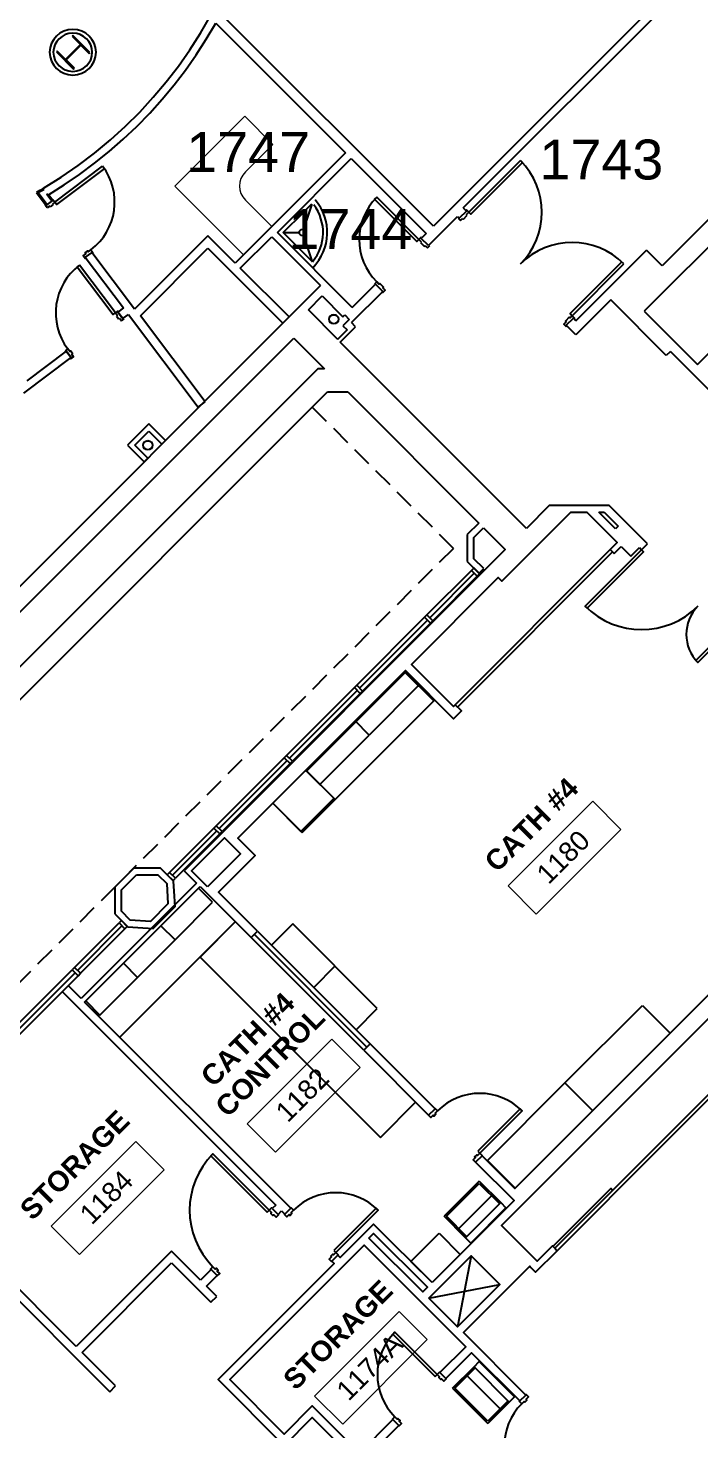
# Model space of a CAD drawing. Header units: inches. Extents: x -59 to 5745, y -269 to 4477.
# Drawn here: x 766 to 1170, y 1987 to 2830 of the extents above; entities that cross this region are included whole.
import ezdxf

# ---------------------------------------------------------------- set-up
doc = ezdxf.new("R2010")
doc.units = ezdxf.units.IN
doc.header["$LTSCALE"] = 96
doc.header["$MEASUREMENT"] = 0
doc.linetypes.add('DASHED4', pattern=[0.1875, 0.125, -0.0625])
for name, color, linetype in [('A-ANNO-ROOM', 4, 'CONTINUOUS'), ('A-COLS', 5, 'CONTINUOUS'), ('A-DOOR', 2, 'CONTINUOUS'), ('A-FLOR-CASE', 3, 'CONTINUOUS'), ('A-FLOR-PFIX', 2, 'CONTINUOUS'), ('A-GLAZ', 2, 'CONTINUOUS'), ('A-GLAZ-SILL', 1, 'CONTINUOUS'), ('A-SHAFT', 1, 'CONTINUOUS'), ('A-WALL-ABOVE', 8, 'DASHED4'), ('A-WALL-FULL', 6, 'CONTINUOUS')]:
    doc.layers.add(name, color=color, linetype=linetype)
doc.layers.add('A-AREA-IDEN', color=2, linetype='CONTINUOUS', lineweight=9)
doc.styles.add('Arial', font='arial.ttf')
doc.styles.add('Arial_2', font='arial.ttf', dxfattribs={"height": 11.802395})
doc.styles.add('Arial_B', font='arialbd.ttf', dxfattribs={"height": 12.177074})

# ---------------------------------------------------------------- blocks, each defined once
blk = doc.blocks.new('Room Tag - Room Tag-10342-LEVEL 01 OVERALL FLOOR PLAN CATH _1')
at = {"layer": 'A-AREA-IDEN'}
for p, q in [((-0.375, -0.0625), (-0.375, -0.3125)), ((-0.375, -0.0625), (0.375, -0.0625)), ((0.375, -0.0625), (0.375, -0.3125)), ((-0.375, -0.3125), (0.375, -0.3125))]:
    blk.add_line(p, q, dxfattribs=at)

msp = doc.modelspace()

# ---------------------------------------------------------------- linework, layer by layer
at = {"layer": 'A-COLS'}
for p, q in [((797.3, 2820.21), (788.39, 2811.3)), ((788.71, 2810.99), (797.61, 2819.9)), ((792.83, 2825.69), (792.32, 2825.18)), ((792.32, 2825.18), (797.3, 2820.21)), ((803.09, 2815.42), (792.83, 2825.69)), ((794.18, 2823.33), (794.68, 2823.83)), ((797.61, 2819.9), (802.59, 2814.92)), ((783.42, 2816.28), (782.91, 2815.77)), ((782.91, 2815.77), (793.18, 2805.51)), ((788.39, 2811.3), (783.42, 2816.28)), ((784.77, 2813.92), (785.27, 2814.42)), ((793.68, 2806.01), (788.71, 2810.99)), ((801.38, 2816.13), (801.88, 2816.63)), ((802.59, 2814.92), (803.09, 2815.42)), ((791.97, 2806.72), (792.47, 2807.22)), ((793.18, 2805.51), (793.68, 2806.01))]:
    msp.add_line(p, q, dxfattribs=at)
at = {"layer": 'A-COLS', "lineweight": 15}
for centre, radius in [((949.88, 2654.93), 3), ((949.88, 2654.93), 2.54), ((837.91, 2579.08), 3), ((837.91, 2579.08), 2.54)]:
    msp.add_circle(centre, radius, dxfattribs=at)
at = {"layer": 'A-DOOR'}
for p, q in [((776.79, 2723.39), (780.68, 2726.33)), ((780.38, 2726.73), (780.78, 2727.03)), ((780.68, 2726.33), (780.38, 2726.73)), ((781.98, 2725.43), (780.43, 2724.26)), ((780.78, 2727.03), (781.98, 2725.43)), ((776.09, 2723.49), (776.49, 2723.79)), ((777.29, 2721.89), (776.09, 2723.49)), ((776.49, 2723.79), (776.79, 2723.39)), ((778.84, 2723.06), (777.29, 2721.89)), ((779.21, 2722.57), (778.84, 2723.06)), ((780.81, 2723.77), (779.21, 2722.57)), ((780.43, 2724.26), (780.81, 2723.77)), ((1029.75, 2720.01), (1025.42, 2715.67)), ((1027.94, 2715.19), (1030.24, 2717.49)), ((1029.75, 2720.71), (1029.4, 2720.36)), ((1029.4, 2720.36), (1029.75, 2720.01)), ((1031.17, 2719.3), (1029.75, 2720.71)), ((1029.8, 2717.93), (1031.17, 2719.3)), ((1030.24, 2717.49), (1029.8, 2717.93)), ((1025.07, 2716.03), (1024.71, 2715.67)), ((1024.71, 2715.67), (1026.13, 2714.26)), ((1025.42, 2715.67), (1025.07, 2716.03)), ((1026.13, 2714.26), (1027.5, 2715.63)), ((1027.5, 2715.63), (1027.94, 2715.19)), ((1002.57, 2704.32), (1001.16, 2702.9)), ((1001.16, 2702.9), (1002.53, 2701.53)), ((1002.53, 2701.53), (1002.09, 2701.1)), ((1002.09, 2701.1), (1004.39, 2698.8)), ((1002.93, 2703.96), (1002.57, 2704.32)), ((1002.57, 2703.61), (1002.93, 2703.96)), ((1006.9, 2699.28), (1002.57, 2703.61)), ((1007.26, 2699.63), (1006.9, 2699.28)), ((1007.61, 2699.28), (1007.26, 2699.63)), ((1004.39, 2698.8), (1004.83, 2699.23)), ((1004.83, 2699.23), (1006.2, 2697.86)), ((1006.2, 2697.86), (1007.61, 2699.28)), ((820.06, 2659.94), (818.46, 2658.74)), ((818.46, 2658.74), (819.63, 2657.19)), ((819.96, 2659.24), (820.36, 2659.55)), ((822.89, 2655.35), (819.96, 2659.24)), ((820.36, 2659.55), (820.06, 2659.94)), ((819.63, 2657.19), (819.13, 2656.82)), ((819.13, 2656.82), (820.34, 2655.22)), ((820.34, 2655.22), (820.83, 2655.6)), ((820.83, 2655.6), (822, 2654.05)), ((822, 2654.05), (823.59, 2655.25)), ((823.29, 2655.65), (822.89, 2655.35)), ((823.59, 2655.25), (823.29, 2655.65))]:
    msp.add_line(p, q, dxfattribs=at)
for points in [[(1062.28, 2750.41), (1063.52, 2749.17), (1032.4, 2718.06), (1031.17, 2719.3)], [(810.73, 2747.09), (811.79, 2745.7), (783.03, 2724.03), (781.98, 2725.43)], [(975.7, 2728.36), (974.47, 2727.12), (999.92, 2701.67), (1001.16, 2702.9)], [(804.45, 2694.78), (804.15, 2695.18), (800.26, 2692.25), (800.56, 2691.85), (800.16, 2691.54), (798.95, 2693.14), (800.5, 2694.31), (800.13, 2694.81), (801.72, 2696.01), (802.1, 2695.51), (803.65, 2696.68), (804.85, 2695.08)], [(796.8, 2687.49), (795.4, 2686.44), (817.06, 2657.69), (818.46, 2658.74)], [(974.29, 2676.03), (974.64, 2675.68), (975, 2676.03), (979.33, 2671.7), (978.97, 2671.35), (979.33, 2670.99), (980.74, 2672.41), (979.37, 2673.78), (979.81, 2674.22), (977.51, 2676.52), (977.07, 2676.08), (975.7, 2677.45)], [(1089.77, 2650.62), (1090.12, 2650.97), (1089.77, 2651.33), (1094.1, 2655.66), (1094.45, 2655.31), (1094.81, 2655.66), (1093.39, 2657.07), (1092.02, 2655.7), (1091.58, 2656.14), (1089.29, 2653.84), (1089.72, 2653.4), (1088.35, 2652.03)], [(788.11, 2635.87), (788.41, 2635.47), (788.81, 2635.77), (791.75, 2631.88), (791.35, 2631.58), (791.65, 2631.18), (793.25, 2632.38), (792.08, 2633.93), (792.58, 2634.31), (791.37, 2635.9), (790.88, 2635.53), (789.71, 2637.08)], [(1117.73, 2514.92), (1116.32, 2516.33), (1022.98, 2422.99), (1024.4, 2421.58)], [(1184.86, 2466.53), (1167.89, 2449.56), (1169.13, 2448.32), (1186.1, 2465.29)], [(1082.88, 2095.85), (1084.3, 2094.43), (1147.43, 2157.56), (1219.55, 2229.69), (1218.14, 2231.11), (1146.01, 2158.98)], [(1036.55, 2154.34), (1037.79, 2153.1), (1063.24, 2178.56), (1062, 2179.8)], [(909.81, 2117.51), (911.05, 2118.75), (877.11, 2152.69), (875.87, 2151.45)], [(949.86, 2094.56), (951.1, 2093.32), (976.56, 2118.78), (975.32, 2120.02)], [(1010.88, 2018.68), (1012.12, 2019.92), (986.67, 2045.37), (985.43, 2044.13)]]:
    msp.add_lwpolyline(points, close=True, dxfattribs=at)
for points in [[(1123.27, 2689.42), (1092.15, 2658.31), (1093.39, 2657.07), (1124.5, 2688.19)], [(1102.57, 2480.98), (1101.27, 2482.29), (1135.19, 2516.2), (1136.42, 2514.97), (1102.51, 2481.05)], [(1117.05, 2127.19), (1147.43, 2157.56), (1151.92, 2162.06), (1186.8, 2196.94)], [(1006.94, 2176), (1006.85, 2175.91), (1008.26, 2174.49), (1009.68, 2175.91), (1010.12, 2175.47), (1011.36, 2176.7), (1010.92, 2177.15), (1012.33, 2178.56), (1010.92, 2179.97), (1010.83, 2179.89)], [(1039.11, 2151.6), (1039.2, 2151.69), (1037.79, 2153.1), (1036.37, 2151.69), (1035.93, 2152.13), (1034.69, 2150.89), (1035.13, 2150.45), (1033.72, 2149.04), (1035.13, 2147.62), (1035.22, 2147.71)], [(1117.76, 2130.72), (1116.7, 2131.78), (1081.82, 2096.91)], [(912.82, 2119.81), (912.47, 2120.16), (911.05, 2118.75), (912.47, 2117.34), (912.02, 2116.89), (913.26, 2115.66), (913.7, 2116.1), (915.12, 2114.68), (916.53, 2116.1), (916.35, 2116.27)], [(920.43, 2116.39), (920.17, 2116.13), (921.58, 2114.71), (922.99, 2116.13), (923.44, 2115.69), (924.67, 2116.92), (924.23, 2117.37), (925.65, 2118.78), (924.23, 2120.19), (923.97, 2119.93)], [(952.25, 2091.65), (952.52, 2091.91), (951.1, 2093.32), (949.69, 2091.91), (949.25, 2092.35), (948.01, 2091.11), (948.45, 2090.67), (947.04, 2089.26), (948.45, 2087.84), (948.71, 2088.11)], [(879.58, 2079.51), (879.76, 2079.33), (881.18, 2080.74), (879.76, 2082.16), (880.2, 2082.6), (878.97, 2083.84), (878.52, 2083.39), (877.11, 2084.81), (875.7, 2083.39), (876.05, 2083.04)], [(1013.8, 2021.07), (1013.54, 2021.33), (1012.12, 2019.92), (1013.54, 2018.5), (1013.09, 2018.06), (1014.33, 2016.82), (1014.77, 2017.26), (1016.19, 2015.85), (1017.6, 2017.26), (1017.34, 2017.53)], [(1065.43, 2007.57), (1065.69, 2007.84), (1067.11, 2006.42), (1065.69, 2005.01), (1066.14, 2004.57), (1064.9, 2003.33), (1064.46, 2003.77), (1063.04, 2002.36), (1061.63, 2003.77), (1061.89, 2004.04)], [(989.05, 1989.25), (989.32, 1988.98), (990.73, 1990.39), (989.32, 1991.81), (989.76, 1992.25), (988.52, 1993.49), (988.08, 1993.05), (986.67, 1994.46), (985.25, 1993.05), (985.52, 1992.78)]]:
    msp.add_lwpolyline(points, dxfattribs=at)
for centre, radius, start, end in [((1031.17, 2719.3), 44, 315, 45), ((781.98, 2725.43), 36, 307, 37), ((781.98, 2725.43), 36, 307, 37), ((1001.16, 2702.9), 36, 135, 225), ((1001.16, 2702.9), 36, 135, 225), ((1093.39, 2657.07), 44, 45, 135), ((818.46, 2658.74), 36, 127, 217), ((818.46, 2658.74), 36, 127, 217), ((1135.19, 2516.2), 48, 225, 315), ((1186.1, 2465.29), 24, 135, 225), ((1037.79, 2153.1), 36, 45, 135), ((911.05, 2118.75), 48, 135, 225), ((951.1, 2093.32), 36, 45, 135), ((1012.12, 2019.92), 36, 135, 225), ((1088.5, 1976.9), 36, 135, 225)]:
    msp.add_arc(centre, radius, start, end, dxfattribs=at)
at = {"layer": 'A-FLOR-CASE', "lineweight": 9}
for p, q in [((896.23, 2777.13), (854.21, 2735.1)), ((913.2, 2760.16), (896.23, 2777.13)), ((896.63, 2743.59), (913.2, 2760.16)), ((854.21, 2735.1), (895.61, 2693.7)), ((912.58, 2710.67), (896.63, 2726.61))]:
    msp.add_line(p, q, dxfattribs=at)
at = {"layer": 'A-FLOR-CASE'}
for p, q in [((933.49, 2383), (992.89, 2442.4)), ((933.49, 2383), (992.89, 2442.4)), ((962.66, 2413.23), (992.36, 2442.93)), ((992.36, 2442.93), (1010.04, 2425.25)), ((992.89, 2442.4), (992.36, 2442.93)), ((992.36, 2442.93), (1000.84, 2434.44)), ((1010.04, 2425.25), (992.89, 2442.4)), ((1000.84, 2434.44), (971.15, 2404.74)), ((1010.04, 2425.25), (950.64, 2365.85)), ((950.64, 2365.85), (1010.04, 2425.25)), ((962.66, 2413.23), (932.96, 2383.53)), ((971.15, 2404.74), (962.66, 2413.23)), ((971.15, 2404.74), (962.66, 2413.23)), ((941.45, 2375.04), (971.15, 2404.74)), ((950.64, 2365.85), (932.96, 2383.53)), ((932.96, 2383.53), (933.49, 2383)), ((932.96, 2383.53), (941.45, 2375.04)), ((933.49, 2383), (950.64, 2365.85)), ((913.16, 2363.73), (930.13, 2346.76)), ((913.16, 2363.73), (930.84, 2346.05)), ((930.13, 2346.76), (949.93, 2366.56)), ((930.84, 2346.05), (950.64, 2365.85)), ((876.94, 2304.14), (868.45, 2312.62)), ((854.31, 2281.51), (876.94, 2304.14)), ((821.08, 2222.82), (890.6, 2292.34)), ((845.83, 2289.99), (823.2, 2267.37)), ((854.31, 2281.51), (845.83, 2289.99)), ((845.83, 2289.99), (854.31, 2281.51)), ((890.6, 2292.34), (869.38, 2271.12)), ((925.14, 2291.03), (912.41, 2278.3)), ((976.05, 2240.12), (925.14, 2291.03)), ((831.68, 2258.88), (854.31, 2281.51)), ((869.38, 2271.12), (977.95, 2162.56)), ((823.2, 2267.37), (800.57, 2244.74)), ((831.68, 2258.88), (823.2, 2267.37)), ((823.2, 2267.37), (831.68, 2258.88)), ((950.6, 2265.57), (937.87, 2252.84)), ((976.05, 2240.12), (950.6, 2265.57)), ((809.06, 2236.25), (831.68, 2258.88)), ((800.57, 2244.74), (809.06, 2236.25)), ((963.32, 2227.39), (976.05, 2240.12)), ((963.32, 2227.39), (976.05, 2240.12)), ((1089.05, 2195.35), (1135.72, 2242.02)), ((1135.72, 2242.02), (1147.43, 2230.31)), ((1147.43, 2230.31), (1152.42, 2225.32)), ((1042.38, 2148.68), (1089.05, 2195.35)), ((1089.05, 2195.35), (1105.75, 2178.65)), ((1105.75, 2178.65), (1089.05, 2195.35)), ((977.95, 2162.56), (999.16, 2183.77)), ((1059.09, 2131.98), (1042.38, 2148.68)), ((996.34, 2087.97), (1013.31, 2104.94)), ((1013.31, 2104.94), (1026.04, 2092.22)), ((1026.04, 2092.22), (1009.07, 2075.25)), ((1009.07, 2075.25), (996.34, 2087.97))]:
    msp.add_line(p, q, dxfattribs=at)
at = {"layer": 'A-FLOR-CASE', "lineweight": 9}
msp.add_arc((905.12, 2735.1), 12, 135, 225, dxfattribs=at)
at = {"layer": 'A-FLOR-PFIX'}
for p, q in [((919.49, 2707.15), (931.61, 2719.26)), ((931.81, 2709.04), (936.89, 2724.16)), ((933.02, 2720.68), (936.7, 2724.35)), ((919.49, 2707.15), (929.17, 2707.15)), ((937.08, 2689.55), (919.49, 2707.15)), ((937.08, 2689.55), (931.81, 2705.25)), ((1037.47, 2136.33), (1016.25, 2115.11)), ((1017.66, 2115.11), (1037.48, 2134.93)), ((1037.47, 2136.33), (1050.36, 2123.43)), ((1037.48, 2134.93), (1049.67, 2122.74)), ((1044.88, 2127.53), (1025.06, 2107.71)), ((1029.15, 2102.22), (1050.36, 2123.43)), ((1032.33, 2099.04), (1053.55, 2120.25)), ((1050.36, 2123.43), (1053.55, 2120.25)), ((1029.15, 2102.22), (1016.25, 2115.11)), ((1029.85, 2102.92), (1017.66, 2115.11)), ((1032.33, 2099.04), (1029.15, 2102.22)), ((1034.31, 2024.55), (1037.5, 2027.73)), ((1058.71, 2006.51), (1037.5, 2027.73)), ((1021.42, 2011.65), (1034.31, 2024.55)), ((1022.82, 2011.66), (1035.01, 2023.85)), ((1030.22, 2019.06), (1050.04, 1999.24)), ((1055.53, 2003.33), (1034.31, 2024.55)), ((1021.42, 2011.65), (1042.63, 1990.43)), ((1042.64, 1991.84), (1022.82, 2011.66)), ((1055.53, 2003.33), (1042.63, 1990.43)), ((1054.83, 2004.03), (1042.64, 1991.84)), ((1058.71, 2006.51), (1055.53, 2003.33))]:
    msp.add_line(p, q, dxfattribs=at)
msp.add_circle((931.17, 2707.15), 2, dxfattribs=at)
for radius, start, end in [(30, 44.64103, 45), (30, 315, 40.812), (27.5, 320.21591, 36.96754)]:
    msp.add_arc((915.95, 2707.15), radius, start, end, dxfattribs=at)
at = {"layer": 'A-GLAZ'}
for points in [[(1034.48, 2502.04), (1007.68, 2475.23)], [(1006.26, 2473.82), (965.43, 2432.99)], [(964.01, 2431.57), (923.18, 2390.74)], [(921.76, 2389.32), (880.84, 2348.4)], [(879.43, 2346.99), (852.75, 2320.31)], [(822.35, 2289.91), (795.55, 2263.1)], [(901.98, 2284.84), (969.87, 2216.96)], [(794.13, 2261.69), (753.21, 2220.77)]]:
    msp.add_lwpolyline(points, dxfattribs=at)
at = {"layer": 'A-GLAZ-SILL'}
for p, q in [((1032.71, 2503.81), (1005.91, 2477)), ((1036.25, 2500.27), (1009.44, 2473.47)), ((1004.5, 2475.59), (963.66, 2434.75)), ((1008.03, 2472.05), (967.2, 2431.22)), ((962.25, 2433.34), (921.41, 2392.5)), ((965.78, 2429.8), (924.95, 2388.97)), ((920, 2391.09), (879.07, 2350.17)), ((923.53, 2387.55), (882.61, 2346.63)), ((877.66, 2348.75), (850.99, 2322.08)), ((881.2, 2345.22), (854.52, 2318.54)), ((793.78, 2264.87), (820.58, 2291.67)), ((797.31, 2261.34), (824.12, 2288.14)), ((903.93, 2286.79), (971.81, 2218.9)), ((967.92, 2215.01), (900.04, 2282.9)), ((751.44, 2222.53), (792.36, 2263.46)), ((754.98, 2219), (795.9, 2259.92))]:
    msp.add_line(p, q, dxfattribs=at)
at = {"layer": 'A-SHAFT'}
for points in [[(1032.61, 2091.36), (1024.35, 2048.65)], [(1007.12, 2065.88), (1049.83, 2074.14)]]:
    msp.add_lwpolyline(points, dxfattribs=at)
at = {"layer": 'A-WALL-ABOVE'}
msp.add_lwpolyline([(936.89, 2602.06), (1021.88, 2517.07), (307.31, 1802.5)], dxfattribs=at)
at = {"layer": 'A-WALL-FULL'}
for p, q in [((1027.81, 2721.95), (1178.66, 2872.8)), ((1165.65, 2866.68), (1009.82, 2710.86)), ((1009.82, 2710.86), (881.9, 2838.77)), ((873.13, 2823.51), (878.84, 2833.18)), ((878.84, 2833.18), (956.96, 2755.05)), ((867.04, 2814.07), (873.13, 2823.51)), ((860.58, 2804.88), (867.04, 2814.07)), ((853.76, 2795.96), (860.58, 2804.88)), ((846.59, 2787.32), (853.76, 2795.96)), ((1257.95, 2797.59), (1147.49, 2687.13)), ((839.08, 2778.97), (846.59, 2787.32)), ((831.24, 2770.93), (839.08, 2778.97)), ((823.09, 2763.2), (831.24, 2770.93)), ((1245.8, 2768.83), (1136.78, 2659.8)), ((814.63, 2755.81), (823.09, 2763.2)), ((805.89, 2748.77), (814.63, 2755.81)), ((956.96, 2755.05), (890.58, 2688.67)), ((915.95, 2707.15), (960.41, 2751.6)), ((960.41, 2751.6), (1005.49, 2706.53)), ((787.59, 2735.75), (796.87, 2742.07)), ((796.87, 2742.07), (805.89, 2748.77)), ((775.11, 2733.71), (773.27, 2732.62)), ((778.07, 2729.79), (787.59, 2735.75)), ((771.15, 2731.39), (770.87, 2731.24)), ((770.87, 2731.24), (776.79, 2723.39)), ((771.42, 2731.55), (771.15, 2731.39)), ((773.27, 2732.62), (771.42, 2731.55)), ((777.29, 2723.77), (771.8, 2731.05)), ((776.79, 2723.39), (780.68, 2726.33)), ((780.18, 2725.95), (777.15, 2729.97)), ((780.68, 2726.33), (778.07, 2729.79)), ((1007.26, 2699.63), (1024.36, 2716.74)), ((1024.36, 2716.74), (1025.42, 2715.67)), ((1027.81, 2721.95), (1029.75, 2720.01)), ((1168.87, 2627.66), (1252.13, 2710.91)), ((874.14, 2705.11), (829.96, 2660.93)), ((890.58, 2688.67), (874.14, 2705.11)), ((893.59, 2685.67), (912.5, 2704.58)), ((912.5, 2704.58), (941.85, 2675.24)), ((961.03, 2662.07), (915.95, 2707.15)), ((1005.49, 2706.53), (1002.93, 2703.96)), ((804.15, 2695.18), (800.26, 2692.25)), ((800.26, 2692.25), (823.25, 2661.73)), ((829.96, 2660.93), (804.15, 2695.18)), ((833.42, 2656.96), (874.14, 2697.69)), ((874.14, 2697.69), (919.22, 2652.61)), ((1095.69, 2654.07), (1138.12, 2696.49)), ((1147.49, 2687.13), (1138.12, 2696.49)), ((922.93, 2656.32), (893.59, 2685.67)), ((932.66, 2666.04), (941.85, 2675.24)), ((961.03, 2662.07), (974.64, 2675.68)), ((722.38, 2455.77), (932.66, 2666.04)), ((934.56, 2660.52), (942.96, 2668.92)), ((942.96, 2668.92), (955.42, 2656.46)), ((979.33, 2671.7), (960.55, 2652.92)), ((1116.64, 2666.53), (1095.6, 2645.49)), ((1150.05, 2633.12), (1116.64, 2666.53)), ((823.25, 2661.73), (819.96, 2659.24)), ((819.96, 2659.24), (822.89, 2655.35)), ((822.89, 2655.35), (826.19, 2657.83)), ((826.19, 2657.83), (868.19, 2602.09)), ((952.25, 2642.83), (934.56, 2660.52)), ((955.42, 2656.46), (956.48, 2657.52)), ((956.48, 2657.52), (959.22, 2654.78)), ((1136.78, 2659.8), (1168.87, 2627.66)), ((872.38, 2605.25), (833.42, 2656.96)), ((919.22, 2652.61), (922.93, 2656.32)), ((953.75, 2641.15), (963.03, 2650.44)), ((959.22, 2654.78), (955.42, 2650.98)), ((955.42, 2650.98), (957.91, 2648.49)), ((963.03, 2650.44), (960.55, 2652.92)), ((1089.77, 2651.33), (1094.1, 2655.66)), ((1095.6, 2645.49), (1089.77, 2651.33)), ((1095.69, 2654.07), (1094.1, 2655.66)), ((382.58, 2100.41), (925.81, 2643.64)), ((925.81, 2643.64), (944.27, 2625.18)), ((957.91, 2648.49), (952.16, 2642.75)), ((1065.81, 2529.1), (953.75, 2641.15)), ((788.81, 2635.77), (765.17, 2617.96)), ((791.75, 2631.88), (788.81, 2635.77)), ((1152.52, 2635.59), (1150.05, 2633.12)), ((1152.52, 2635.59), (1227.83, 2560.29)), ((940.21, 2625.18), (-14.1, 1670.87)), ((763.29, 2610.44), (791.75, 2631.88)), ((944.27, 2625.18), (940.21, 2625.18)), ((137.33, 1802.5), (946.01, 2611.18)), ((946.01, 2611.18), (958.27, 2611.18)), ((958.27, 2611.18), (1037.17, 2532.28)), ((868.19, 2602.09), (872.38, 2605.25)), ((838.61, 2591.98), (825.71, 2579.07)), ((848.6, 2581.99), (838.61, 2591.98)), ((830.13, 2579.07), (838.61, 2587.56)), ((838.61, 2587.56), (846.39, 2579.78)), ((846.39, 2579.78), (848.6, 2581.99)), ((825.71, 2579.07), (835.7, 2569.08)), ((837.91, 2571.29), (830.13, 2579.07)), ((835.7, 2569.08), (837.91, 2571.29)), ((1079.51, 2542.81), (1065.81, 2529.1)), ((1115.65, 2542.81), (1079.51, 2542.81)), ((1138.72, 2519.74), (1115.65, 2542.81)), ((1037.17, 2532.28), (1030.2, 2525.3)), ((1119.42, 2528.79), (1109.4, 2538.81)), ((1109.4, 2538.81), (1112.58, 2538.81)), ((1112.58, 2538.81), (1121.01, 2530.38)), ((1030.2, 2525.3), (1030.2, 2509.15)), ((1034.2, 2523.64), (1040, 2529.45)), ((1034.2, 2510.8), (1034.2, 2523.64)), ((1121.01, 2530.38), (1119.42, 2528.79)), ((1122.93, 2518.21), (1128.73, 2512.4)), ((1128.73, 2512.4), (1133.86, 2517.53)), ((1133.86, 2517.53), (1135.19, 2516.2)), ((1135.19, 2516.2), (1138.72, 2519.74)), ((1030.2, 2509.15), (1037.32, 2502.03)), ((1040.15, 2504.85), (1034.2, 2510.8)), ((1037.32, 2502.03), (1040.15, 2504.85)), ((850.99, 2322.08), (849.57, 2320.67)), ((849.57, 2320.67), (853.11, 2317.13)), ((854.52, 2318.54), (850.99, 2322.08)), ((859.8, 2323.1), (867.25, 2315.66)), ((867.25, 2315.66), (797.74, 2246.15)), ((799.86, 2244.03), (869.38, 2313.55)), ((868.45, 2312.62), (845.83, 2289.99)), ((853.11, 2317.13), (854.52, 2318.54)), ((869.38, 2313.55), (900.04, 2282.9)), ((821.99, 2293.09), (820.58, 2291.67)), ((820.58, 2291.67), (824.12, 2288.14)), ((825.53, 2289.55), (821.99, 2293.09)), ((824.12, 2288.14), (825.53, 2289.55)), ((900.04, 2282.9), (903.93, 2286.79)), ((797.74, 2246.15), (789.94, 2253.95)), ((786.41, 2250.42), (914.92, 2121.91)), ((923.97, 2119.93), (799.86, 2244.03)), ((971.81, 2218.9), (967.92, 2215.01)), ((1010.83, 2179.89), (971.81, 2218.9)), ((967.92, 2215.01), (1006.94, 2176)), ((1006.94, 2176), (1010.83, 2179.89)), ((689.46, 2135.08), (814.96, 2009.58)), ((794.81, 2036.8), (690.17, 2141.44)), ((914.92, 2121.91), (912.82, 2119.81)), ((912.82, 2119.81), (916.35, 2116.27)), ((916.35, 2116.27), (918.45, 2118.37)), ((918.45, 2118.37), (920.43, 2116.39)), ((920.43, 2116.39), (923.97, 2119.93)), ((852.16, 2094.15), (794.81, 2036.8)), ((869.66, 2076.65), (852.16, 2094.15)), ((798.34, 2033.26), (852.16, 2087.08)), ((852.16, 2087.08), (875.85, 2063.39)), ((876.05, 2083.04), (869.66, 2076.65)), ((873.2, 2073.12), (879.58, 2079.51)), ((879.58, 2079.51), (876.05, 2083.04)), ((879.38, 2066.93), (873.2, 2073.12)), ((875.85, 2063.39), (879.38, 2066.93)), ((818.5, 2013.11), (798.34, 2033.26)), ((814.96, 2009.58), (818.5, 2013.11))]:
    msp.add_line(p, q, dxfattribs=at)
at = {"layer": 'A-WALL-FULL', "extrusion": (0, 0, -1)}
for p, q in [((1034.13, 2505.22), (1032.71, 2503.81)), ((1032.71, 2503.81), (1036.25, 2500.27)), ((1037.66, 2501.68), (1034.13, 2505.22)), ((1036.25, 2500.27), (1037.66, 2501.68)), ((1005.91, 2477), (1004.5, 2475.59)), ((1004.5, 2475.59), (1008.03, 2472.05)), ((1009.44, 2473.47), (1005.91, 2477)), ((1008.03, 2472.05), (1009.44, 2473.47)), ((963.66, 2434.75), (962.25, 2433.34)), ((962.25, 2433.34), (965.78, 2429.8)), ((967.2, 2431.22), (963.66, 2434.75)), ((965.78, 2429.8), (967.2, 2431.22)), ((921.41, 2392.5), (920, 2391.09)), ((920, 2391.09), (923.53, 2387.55)), ((924.95, 2388.97), (921.41, 2392.5)), ((923.53, 2387.55), (924.95, 2388.97)), ((879.07, 2350.17), (877.66, 2348.75)), ((877.66, 2348.75), (881.2, 2345.22)), ((882.61, 2346.63), (879.07, 2350.17)), ((881.2, 2345.22), (882.61, 2346.63)), ((793.78, 2264.87), (792.36, 2263.46)), ((792.36, 2263.46), (795.9, 2259.92)), ((797.31, 2261.34), (793.78, 2264.87)), ((795.9, 2259.92), (797.31, 2261.34))]:
    msp.add_line(p, q, dxfattribs=at)
at = {"layer": 'A-WALL-FULL'}
for points in [[(1022.98, 2422.99), (1021.96, 2421.97), (996.68, 2447.24), (1048.88, 2499.44), (1051, 2497.32), (1092.49, 2538.81), (1102.32, 2538.81), (1120.56, 2520.57), (1116.32, 2516.33)], [(1040, 2529.45), (1053.08, 2516.37), (859.8, 2323.1)], [(1116.32, 2516.33), (1118.68, 2513.96)], [(1118.68, 2513.96), (1122.93, 2518.21)], [(1219.55, 2229.69), (1235.11, 2245.25), (1227.04, 2253.32), (1236.71, 2263), (1227.7, 2272.02), (1255.1, 2299.42), (1264.11, 2290.4), (1267.83, 2294.11), (1267.81, 2294.13), (1312.54, 2338.85), (1316.78, 2334.61), (1320.32, 2338.14), (1189.63, 2468.83), (1186.1, 2465.29), (1289.25, 2362.14), (1240.81, 2313.71), (1233.56, 2320.95), (1201.39, 2288.78), (1208.64, 2281.53), (1058.91, 2131.8), (1039.11, 2151.6), (1035.22, 2147.71), (1058.38, 2124.56), (1009.07, 2075.25)], [(903.93, 2286.79), (880.5, 2310.21), (898.61, 2328.31), (902.5, 2332.2), (892.06, 2342.63), (992.96, 2443.53), (1021.96, 2414.54), (1026.69, 2419.28), (1022.98, 2422.99)], [(1082.88, 2095.85), (1081.47, 2097.26), (1072.27, 2088.07), (1050.8, 2109.55), (1065.98, 2124.73), (1206.56, 2265.31), (1228.04, 2243.83), (1216.72, 2232.52), (1218.14, 2231.11)], [(1009.07, 2075.25), (973.84, 2110.47), (953.63, 2090.26), (952.25, 2091.65), (948.71, 2088.11), (950.1, 2086.73), (880.19, 2016.82), (919.97, 1977.05), (936.94, 1994.02), (992.97, 1937.98)], [(968.92, 1969.11), (989.05, 1989.25), (985.52, 1992.78), (965.38, 1972.65), (936.94, 2001.09), (919.97, 1984.12), (887.26, 2016.82), (968.18, 2097.75), (1029.33, 2036.6), (1013.8, 2021.07), (1017.34, 2017.53), (1032.87, 2033.06), (1061.89, 2004.04), (1065.43, 2007.57), (1027.88, 2045.12), (1067.84, 2085.08), (1068.56, 2084.36), (1071.39, 2081.53), (1084.3, 2094.43)]]:
    msp.add_lwpolyline(points, dxfattribs=at)
for points in [[(873.77, 2313.37), (864.14, 2323), (884.03, 2342.89), (893.66, 2333.26)], [(818.02, 2297.06), (825.86, 2289.23), (831.91, 2288.83), (841.12, 2288.23), (854.43, 2301.54), (853.83, 2310.75), (853.43, 2316.8), (845.6, 2324.64), (829.45, 2324.64), (818.02, 2313.21)], [(831.1, 2320.64), (843.94, 2320.64), (849.27, 2315.31), (850.06, 2303.18), (839.48, 2292.6), (827.35, 2293.39), (822.02, 2298.72), (822.02, 2311.56)], [(971.01, 2101.99), (973.84, 2104.82), (1006.24, 2072.42), (1003.41, 2069.59)], [(1007.12, 2065.88), (1032.61, 2091.36), (1049.83, 2074.14), (1024.35, 2048.65)]]:
    msp.add_lwpolyline(points, close=True, dxfattribs=at)
for centre, radius, start, end in [((633.88, 2971.13), 276.25, 300.74652, 21.13113), ((792.76, 2815.36), 14, 0.9924, 179.0076), ((792.76, 2815.36), 11.75, 1.18246, 178.81754), ((792.76, 2815.84), 14, 180.9924, 359.0076), ((792.76, 2815.84), 11.75, 181.18246, 358.81754), ((633.86, 2971.16), 276.91, 300.63058, 300.76068), ((633.88, 2971.13), 280.5, 300.71322, 300.84164)]:
    msp.add_arc(centre, radius, start, end, dxfattribs=at)
msp.add_open_spline([(771.8, 2731.05), (772.33, 2731.35), (773.38, 2731.96), (774.43, 2732.58), (774.95, 2732.89)], degree=3, dxfattribs=at)

# ---------------------------------------------------------------- block references
at = {"layer": 'A-AREA-IDEN', "xscale": 95.99999999999996, "yscale": 95.99999999999996, "zscale": 95.99999999999996, "rotation": 44.99999999999987}
for p in [(1076.05, 2343.63), (919.02, 2200.48), (801.02, 2138.88), (959.49, 2036.66)]:
    msp.add_blockref('Room Tag - Room Tag-10342-LEVEL 01 OVERALL FLOOR PLAN CATH _1', p, dxfattribs=at)

# ---------------------------------------------------------------- texts
at = {"layer": 'A-ANNO-ROOM', "style": 'Arial'}
for s, p in [('1747', (860.99, 2743.58)), ('1743', (1073.67, 2739.04)), ('1744', (922.58, 2697.23))]:
    msp.add_text(s, height=24, dxfattribs=at).set_placement(p)
at = {"layer": 'A-AREA-IDEN', "attachment_point": 2, "rotation": 45, "line_spacing_factor": 0.938532}
for s, insert, char_height, width, style in [('CATH #4', (1064.56, 2355.13), 12.177, 81.792, 'Arial_B'), ('1180', (1083.77, 2335.52), 11.802, 43.776, 'Arial_2'), ('CATH #4\\PCONTROL', (893.67, 2225.85), 12.177, 97.776, 'Arial_B'), ('1182', (926.74, 2192.37), 11.802, 43.776, 'Arial_2'), ('STORAGE', (789.54, 2150.38), 12.177, 97.2, 'Arial_B'), ('1184', (808.74, 2130.77), 11.802, 43.776, 'Arial_2'), ('STORAGE', (948.01, 2048.16), 12.177, 97.2, 'Arial_B'), ('1174A', (967.21, 2028.55), 11.802, 56.88, 'Arial_2')]:
    msp.add_mtext(s, dxfattribs=dict(at, insert=insert, char_height=char_height, width=width, style=style))

doc.saveas('drawing.dxf')
